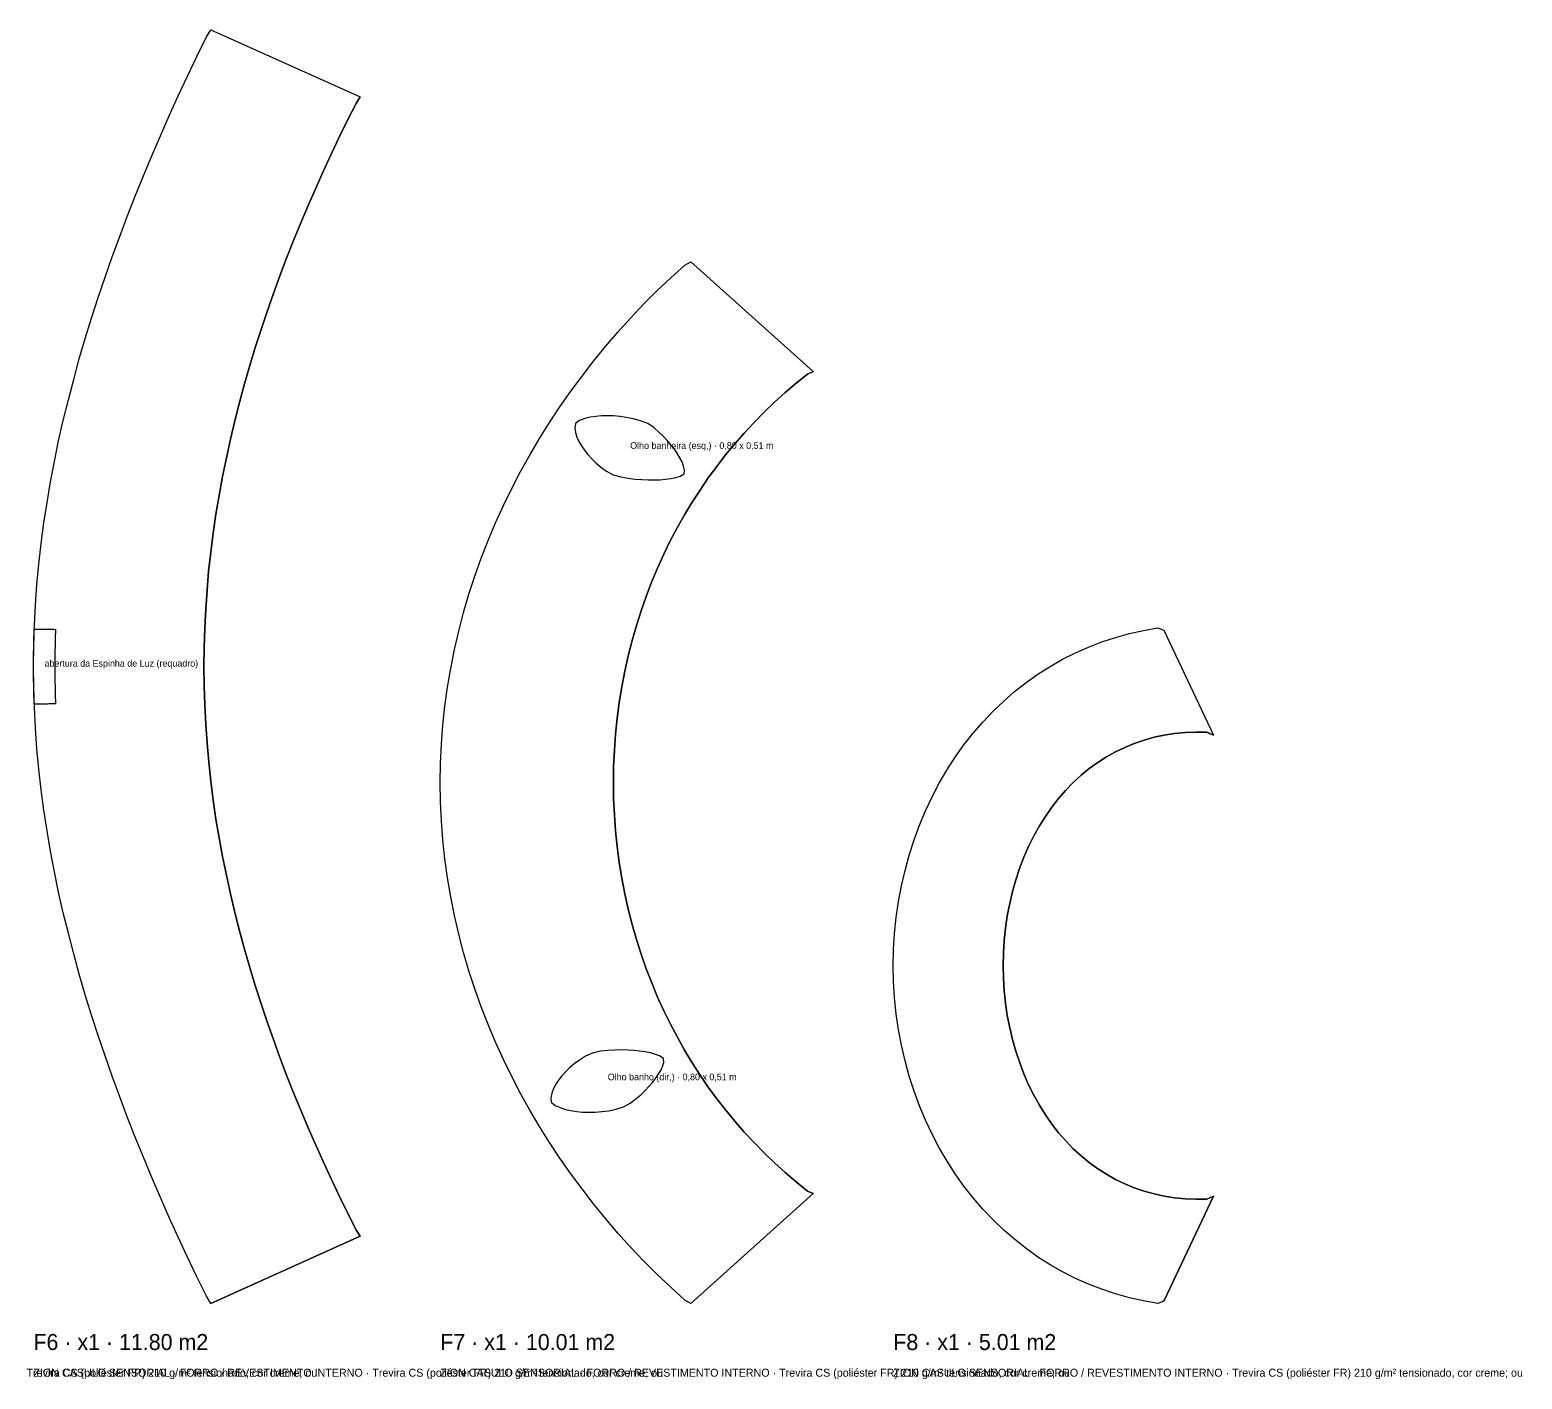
# Model space of a CAD drawing. Header units: metres. Extents: x 0 to 50.3, y -0.6 to 11.6.
# Drawn here: x 39.07 to 50.26, y -0.57 to 9.54 of the extents above; entities that cross this region are included whole.
import ezdxf

# ---------------------------------------------------------------- set-up
doc = ezdxf.new("R2010")
doc.units = ezdxf.units.M
for name, color, linetype in [('CONTORNO', 7, 'Continuous'), ('KEDER', 5, 'Continuous'), ('RECORTE', 3, 'Continuous'), ('TEXTO', 2, 'Continuous')]:
    doc.layers.add(name, color=color, linetype=linetype)

msp = doc.modelspace()

# ---------------------------------------------------------------- linework, layer by layer
at = {"layer": 'CONTORNO'}
for points in [[(40.426, 0), (40.395, 0.053), (40.322, 0.199), (40.252, 0.347), (40.182, 0.495), (40.114, 0.644), (40.048, 0.794), (39.984, 0.944), (39.921, 1.095), (39.86, 1.246), (39.8, 1.397), (39.743, 1.549), (39.687, 1.702), (39.633, 1.854), (39.582, 2.007), (39.532, 2.16), (39.485, 2.313), (39.44, 2.467), (39.398, 2.62), (39.358, 2.774), (39.32, 2.927), (39.285, 3.081), (39.253, 3.235), (39.224, 3.388), (39.198, 3.542), (39.174, 3.696), (39.154, 3.85), (39.136, 4.003), (39.122, 4.157), (39.111, 4.311), (39.103, 4.465), (39.098, 4.619), (39.096, 4.772), (39.098, 4.926), (39.103, 5.08), (39.111, 5.234), (39.122, 5.388), (39.136, 5.541), (39.154, 5.695), (39.174, 5.849), (39.198, 6.003), (39.224, 6.157), (39.253, 6.31), (39.285, 6.464), (39.32, 6.618), (39.358, 6.771), (39.398, 6.925), (39.44, 7.078), (39.485, 7.231), (39.532, 7.385), (39.582, 7.538), (39.633, 7.69), (39.687, 7.843), (39.743, 7.995), (39.8, 8.147), (39.86, 8.299), (39.921, 8.45), (39.984, 8.601), (40.048, 8.751), (40.114, 8.901), (40.182, 9.05), (40.251, 9.198), (40.322, 9.345), (40.395, 9.492), (40.426, 9.545), (41.547, 9.042), (41.519, 8.998), (41.454, 8.872), (41.392, 8.745), (41.331, 8.617), (41.271, 8.488), (41.213, 8.359), (41.156, 8.229), (41.101, 8.098), (41.047, 7.966), (40.995, 7.834), (40.945, 7.702), (40.896, 7.568), (40.849, 7.434), (40.804, 7.299), (40.76, 7.164), (40.719, 7.028), (40.679, 6.891), (40.642, 6.753), (40.606, 6.615), (40.573, 6.476), (40.543, 6.337), (40.514, 6.197), (40.488, 6.056), (40.465, 5.915), (40.444, 5.773), (40.426, 5.631), (40.41, 5.488), (40.398, 5.346), (40.388, 5.203), (40.381, 5.059), (40.376, 4.916), (40.375, 4.772), (40.376, 4.629), (40.381, 4.486), (40.388, 4.342), (40.398, 4.199), (40.411, 4.056), (40.426, 3.914), (40.444, 3.772), (40.465, 3.63), (40.488, 3.489), (40.514, 3.348), (40.543, 3.208), (40.573, 3.069), (40.606, 2.93), (40.642, 2.792), (40.679, 2.654), (40.719, 2.517), (40.76, 2.381), (40.804, 2.245), (40.849, 2.111), (40.896, 1.977), (40.945, 1.843), (40.995, 1.71), (41.047, 1.578), (41.101, 1.447), (41.156, 1.316), (41.213, 1.186), (41.271, 1.057), (41.331, 0.928), (41.392, 0.8), (41.454, 0.673), (41.519, 0.546), (41.547, 0.503)], [(44.025, 0), (43.98, 0.025), (43.875, 0.121), (43.772, 0.219), (43.672, 0.319), (43.574, 0.422), (43.479, 0.527), (43.387, 0.635), (43.297, 0.745), (43.21, 0.857), (43.126, 0.971), (43.044, 1.087), (42.966, 1.206), (42.89, 1.326), (42.818, 1.449), (42.749, 1.573), (42.683, 1.699), (42.621, 1.827), (42.562, 1.957), (42.506, 2.089), (42.454, 2.222), (42.406, 2.356), (42.362, 2.492), (42.322, 2.629), (42.286, 2.768), (42.253, 2.907), (42.225, 3.048), (42.201, 3.189), (42.182, 3.331), (42.166, 3.474), (42.156, 3.617), (42.149, 3.76), (42.147, 3.903), (42.149, 4.047), (42.156, 4.19), (42.166, 4.333), (42.182, 4.476), (42.201, 4.618), (42.225, 4.759), (42.253, 4.9), (42.285, 5.039), (42.322, 5.178), (42.362, 5.315), (42.406, 5.451), (42.454, 5.585), (42.506, 5.718), (42.561, 5.85), (42.62, 5.98), (42.683, 6.108), (42.749, 6.234), (42.818, 6.358), (42.89, 6.481), (42.966, 6.601), (43.044, 6.72), (43.125, 6.836), (43.21, 6.95), (43.297, 7.062), (43.387, 7.172), (43.479, 7.28), (43.574, 7.385), (43.672, 7.488), (43.772, 7.588), (43.875, 7.686), (43.98, 7.782), (44.025, 7.807), (44.944, 6.984), (44.901, 6.965), (44.816, 6.897), (44.733, 6.826), (44.653, 6.754), (44.575, 6.679), (44.5, 6.602), (44.427, 6.523), (44.356, 6.442), (44.287, 6.359), (44.221, 6.273), (44.157, 6.186), (44.095, 6.096), (44.036, 6.004), (43.979, 5.91), (43.924, 5.813), (43.872, 5.715), (43.823, 5.614), (43.776, 5.511), (43.732, 5.406), (43.691, 5.299), (43.653, 5.19), (43.618, 5.08), (43.586, 4.967), (43.557, 4.853), (43.531, 4.738), (43.508, 4.621), (43.489, 4.503), (43.474, 4.385), (43.461, 4.265), (43.453, 4.145), (43.447, 4.024), (43.445, 3.904), (43.447, 3.783), (43.453, 3.662), (43.461, 3.542), (43.474, 3.423), (43.489, 3.304), (43.509, 3.186), (43.531, 3.069), (43.557, 2.954), (43.586, 2.84), (43.618, 2.727), (43.653, 2.617), (43.691, 2.508), (43.733, 2.401), (43.777, 2.296), (43.823, 2.193), (43.873, 2.092), (43.925, 1.994), (43.979, 1.897), (44.036, 1.803), (44.096, 1.711), (44.157, 1.621), (44.221, 1.534), (44.288, 1.448), (44.356, 1.365), (44.427, 1.284), (44.5, 1.205), (44.576, 1.128), (44.653, 1.053), (44.733, 0.981), (44.816, 0.91), (44.901, 0.842), (44.944, 0.823)], [(47.573, 0.017), (47.529, 0), (47.421, 0.019), (47.315, 0.042), (47.211, 0.071), (47.109, 0.105), (47.008, 0.144), (46.91, 0.187), (46.814, 0.236), (46.72, 0.289), (46.629, 0.347), (46.54, 0.41), (46.455, 0.478), (46.372, 0.549), (46.293, 0.625), (46.216, 0.706), (46.143, 0.79), (46.074, 0.878), (46.009, 0.97), (45.947, 1.066), (45.889, 1.165), (45.835, 1.267), (45.786, 1.372), (45.741, 1.48), (45.7, 1.59), (45.664, 1.703), (45.632, 1.817), (45.605, 1.934), (45.583, 2.051), (45.566, 2.17), (45.554, 2.29), (45.546, 2.411), (45.544, 2.531), (45.546, 2.652), (45.554, 2.773), (45.566, 2.892), (45.583, 3.011), (45.605, 3.129), (45.632, 3.245), (45.663, 3.36), (45.7, 3.473), (45.74, 3.583), (45.785, 3.691), (45.835, 3.796), (45.889, 3.898), (45.946, 3.997), (46.008, 4.093), (46.074, 4.185), (46.143, 4.273), (46.216, 4.357), (46.292, 4.438), (46.372, 4.514), (46.454, 4.585), (46.54, 4.653), (46.629, 4.715), (46.72, 4.773), (46.814, 4.827), (46.91, 4.875), (47.008, 4.919), (47.109, 4.958), (47.211, 4.991), (47.315, 5.02), (47.421, 5.044), (47.529, 5.062), (47.573, 5.045), (47.945, 4.259), (47.896, 4.28), (47.814, 4.282), (47.734, 4.278), (47.654, 4.271), (47.576, 4.259), (47.5, 4.243), (47.425, 4.222), (47.351, 4.197), (47.28, 4.167), (47.21, 4.134), (47.142, 4.096), (47.077, 4.054), (47.013, 4.008), (46.952, 3.958), (46.894, 3.904), (46.837, 3.846), (46.784, 3.784), (46.733, 3.719), (46.685, 3.65), (46.64, 3.578), (46.598, 3.503), (46.559, 3.425), (46.524, 3.344), (46.491, 3.26), (46.463, 3.174), (46.438, 3.086), (46.417, 2.997), (46.399, 2.905), (46.386, 2.813), (46.376, 2.72), (46.37, 2.626), (46.368, 2.531), (46.37, 2.437), (46.376, 2.343), (46.386, 2.25), (46.399, 2.158), (46.417, 2.066), (46.438, 1.977), (46.463, 1.889), (46.492, 1.803), (46.524, 1.719), (46.559, 1.638), (46.598, 1.56), (46.64, 1.485), (46.685, 1.413), (46.733, 1.344), (46.784, 1.279), (46.838, 1.217), (46.894, 1.159), (46.953, 1.105), (47.014, 1.055), (47.077, 1.009), (47.143, 0.967), (47.21, 0.929), (47.28, 0.896), (47.351, 0.866), (47.425, 0.841), (47.5, 0.82), (47.576, 0.804), (47.654, 0.792), (47.734, 0.784), (47.814, 0.781), (47.896, 0.782), (47.945, 0.803)]]:
    msp.add_lwpolyline(points, close=True, dxfattribs=at)
at = {"layer": 'KEDER'}
for points in [[(40.426, 0), (40.395, 0.053), (40.322, 0.199), (40.252, 0.347), (40.182, 0.495), (40.114, 0.644), (40.048, 0.794), (39.984, 0.944), (39.921, 1.095), (39.86, 1.246), (39.8, 1.397), (39.743, 1.549), (39.687, 1.702), (39.633, 1.854), (39.582, 2.007), (39.532, 2.16), (39.485, 2.313), (39.44, 2.467), (39.398, 2.62), (39.358, 2.774), (39.32, 2.927), (39.285, 3.081), (39.253, 3.235), (39.224, 3.388), (39.198, 3.542), (39.174, 3.696), (39.154, 3.85), (39.136, 4.003), (39.122, 4.157), (39.111, 4.311), (39.103, 4.465), (39.098, 4.619), (39.096, 4.772), (39.098, 4.926), (39.103, 5.08), (39.111, 5.234), (39.122, 5.388), (39.136, 5.541), (39.154, 5.695), (39.174, 5.849), (39.198, 6.003), (39.224, 6.157), (39.253, 6.31), (39.285, 6.464), (39.32, 6.618), (39.358, 6.771), (39.398, 6.925), (39.44, 7.078), (39.485, 7.231), (39.532, 7.385), (39.582, 7.538), (39.633, 7.69), (39.687, 7.843), (39.743, 7.995), (39.8, 8.147), (39.86, 8.299), (39.921, 8.45), (39.984, 8.601), (40.048, 8.751), (40.114, 8.901), (40.182, 9.05), (40.251, 9.198), (40.322, 9.345), (40.395, 9.492), (40.426, 9.545)], [(40.426, 9.545), (41.547, 9.042)], [(41.547, 0.503), (41.519, 0.546), (41.454, 0.673), (41.392, 0.8), (41.331, 0.928), (41.271, 1.057), (41.213, 1.186), (41.156, 1.316), (41.101, 1.447), (41.047, 1.578), (40.995, 1.71), (40.945, 1.843), (40.896, 1.977), (40.849, 2.111), (40.804, 2.245), (40.76, 2.381), (40.719, 2.517), (40.679, 2.654), (40.642, 2.792), (40.606, 2.93), (40.573, 3.069), (40.543, 3.208), (40.514, 3.348), (40.488, 3.489), (40.465, 3.63), (40.444, 3.772), (40.426, 3.914), (40.411, 4.056), (40.398, 4.199), (40.388, 4.342), (40.381, 4.486), (40.376, 4.629), (40.375, 4.772), (40.376, 4.916), (40.381, 5.059), (40.388, 5.203), (40.398, 5.346), (40.41, 5.488), (40.426, 5.631), (40.444, 5.773), (40.465, 5.915), (40.488, 6.056), (40.514, 6.197), (40.543, 6.337), (40.573, 6.476), (40.606, 6.615), (40.642, 6.753), (40.679, 6.891), (40.719, 7.028), (40.76, 7.164), (40.804, 7.299), (40.849, 7.434), (40.896, 7.568), (40.945, 7.702), (40.995, 7.834), (41.047, 7.966), (41.101, 8.098), (41.156, 8.229), (41.213, 8.359), (41.271, 8.488), (41.331, 8.617), (41.392, 8.745), (41.454, 8.872), (41.519, 8.998), (41.547, 9.042)], [(44.025, 0), (43.98, 0.025), (43.875, 0.121), (43.772, 0.219), (43.672, 0.319), (43.574, 0.422), (43.479, 0.527), (43.387, 0.635), (43.297, 0.745), (43.21, 0.857), (43.126, 0.971), (43.044, 1.087), (42.966, 1.206), (42.89, 1.326), (42.818, 1.449), (42.749, 1.573), (42.683, 1.699), (42.621, 1.827), (42.562, 1.957), (42.506, 2.089), (42.454, 2.222), (42.406, 2.356), (42.362, 2.492), (42.322, 2.629), (42.286, 2.768), (42.253, 2.907), (42.225, 3.048), (42.201, 3.189), (42.182, 3.331), (42.166, 3.474), (42.156, 3.617), (42.149, 3.76), (42.147, 3.903), (42.149, 4.047), (42.156, 4.19), (42.166, 4.333), (42.182, 4.476), (42.201, 4.618), (42.225, 4.759), (42.253, 4.9), (42.285, 5.039), (42.322, 5.178), (42.362, 5.315), (42.406, 5.451), (42.454, 5.585), (42.506, 5.718), (42.561, 5.85), (42.62, 5.98), (42.683, 6.108), (42.749, 6.234), (42.818, 6.358), (42.89, 6.481), (42.966, 6.601), (43.044, 6.72), (43.125, 6.836), (43.21, 6.95), (43.297, 7.062), (43.387, 7.172), (43.479, 7.28), (43.574, 7.385), (43.672, 7.488), (43.772, 7.588), (43.875, 7.686), (43.98, 7.782), (44.025, 7.807)], [(44.025, 7.807), (44.944, 6.984)], [(44.944, 0.823), (44.901, 0.842), (44.816, 0.91), (44.733, 0.981), (44.653, 1.053), (44.576, 1.128), (44.5, 1.205), (44.427, 1.284), (44.356, 1.365), (44.288, 1.448), (44.221, 1.534), (44.157, 1.621), (44.096, 1.711), (44.036, 1.803), (43.979, 1.897), (43.925, 1.994), (43.873, 2.092), (43.823, 2.193), (43.777, 2.296), (43.733, 2.401), (43.691, 2.508), (43.653, 2.617), (43.618, 2.727), (43.586, 2.84), (43.557, 2.954), (43.531, 3.069), (43.509, 3.186), (43.489, 3.304), (43.474, 3.423), (43.461, 3.542), (43.453, 3.662), (43.447, 3.783), (43.445, 3.904), (43.447, 4.024), (43.453, 4.145), (43.461, 4.265), (43.474, 4.385), (43.489, 4.503), (43.508, 4.621), (43.531, 4.738), (43.557, 4.853), (43.586, 4.967), (43.618, 5.08), (43.653, 5.19), (43.691, 5.299), (43.732, 5.406), (43.776, 5.511), (43.823, 5.614), (43.872, 5.715), (43.924, 5.813), (43.979, 5.91), (44.036, 6.004), (44.095, 6.096), (44.157, 6.186), (44.221, 6.273), (44.287, 6.359), (44.356, 6.442), (44.427, 6.523), (44.5, 6.602), (44.575, 6.679), (44.653, 6.754), (44.733, 6.826), (44.816, 6.897), (44.901, 6.965), (44.944, 6.984)], [(47.573, 0.017), (47.529, 0), (47.421, 0.019), (47.315, 0.042), (47.211, 0.071), (47.109, 0.105), (47.008, 0.144), (46.91, 0.187), (46.814, 0.236), (46.72, 0.289), (46.629, 0.347), (46.54, 0.41), (46.455, 0.478), (46.372, 0.549), (46.293, 0.625), (46.216, 0.706), (46.143, 0.79), (46.074, 0.878), (46.009, 0.97), (45.947, 1.066), (45.889, 1.165), (45.835, 1.267), (45.786, 1.372), (45.741, 1.48), (45.7, 1.59), (45.664, 1.703), (45.632, 1.817), (45.605, 1.934), (45.583, 2.051), (45.566, 2.17), (45.554, 2.29), (45.546, 2.411), (45.544, 2.531), (45.546, 2.652), (45.554, 2.773), (45.566, 2.892), (45.583, 3.011), (45.605, 3.129), (45.632, 3.245), (45.663, 3.36), (45.7, 3.473), (45.74, 3.583), (45.785, 3.691), (45.835, 3.796), (45.889, 3.898), (45.946, 3.997), (46.008, 4.093), (46.074, 4.185), (46.143, 4.273), (46.216, 4.357), (46.292, 4.438), (46.372, 4.514), (46.454, 4.585), (46.54, 4.653), (46.629, 4.715), (46.72, 4.773), (46.814, 4.827), (46.91, 4.875), (47.008, 4.919), (47.109, 4.958), (47.211, 4.991), (47.315, 5.02), (47.421, 5.044), (47.529, 5.062), (47.573, 5.045)], [(47.573, 5.045), (47.945, 4.259)], [(47.945, 0.803), (47.896, 0.782), (47.814, 0.781), (47.734, 0.784), (47.654, 0.792), (47.576, 0.804), (47.5, 0.82), (47.425, 0.841), (47.351, 0.866), (47.28, 0.896), (47.21, 0.929), (47.143, 0.967), (47.077, 1.009), (47.014, 1.055), (46.953, 1.105), (46.894, 1.159), (46.838, 1.217), (46.784, 1.279), (46.733, 1.344), (46.685, 1.413), (46.64, 1.485), (46.598, 1.56), (46.559, 1.638), (46.524, 1.719), (46.492, 1.803), (46.463, 1.889), (46.438, 1.977), (46.417, 2.066), (46.399, 2.158), (46.386, 2.25), (46.376, 2.343), (46.37, 2.437), (46.368, 2.531), (46.37, 2.626), (46.376, 2.72), (46.386, 2.813), (46.399, 2.905), (46.417, 2.997), (46.438, 3.086), (46.463, 3.174), (46.491, 3.26), (46.524, 3.344), (46.559, 3.425), (46.598, 3.503), (46.64, 3.578), (46.685, 3.65), (46.733, 3.719), (46.784, 3.784), (46.837, 3.846), (46.894, 3.904), (46.952, 3.958), (47.013, 4.008), (47.077, 4.054), (47.142, 4.096), (47.21, 4.134), (47.28, 4.167), (47.351, 4.197), (47.425, 4.222), (47.5, 4.243), (47.576, 4.259), (47.654, 4.271), (47.734, 4.278), (47.814, 4.282), (47.896, 4.28), (47.945, 4.259)], [(44.025, 0), (44.944, 0.823)], [(47.573, 0.017), (47.945, 0.803)], [(40.426, 0), (41.547, 0.503)]]:
    msp.add_lwpolyline(points, dxfattribs=at)
at = {"layer": 'RECORTE'}
for points in [[(43.976, 6.216), (43.979, 6.244), (43.972, 6.275), (43.96, 6.306), (43.944, 6.337), (43.926, 6.367), (43.905, 6.399), (43.881, 6.43), (43.854, 6.462), (43.824, 6.495), (43.789, 6.528), (43.75, 6.562), (43.703, 6.595), (43.649, 6.615), (43.594, 6.63), (43.542, 6.64), (43.493, 6.647), (43.446, 6.651), (43.4, 6.653), (43.356, 6.651), (43.313, 6.648), (43.271, 6.641), (43.23, 6.631), (43.192, 6.616), (43.161, 6.595), (43.156, 6.562), (43.161, 6.528), (43.172, 6.493), (43.187, 6.459), (43.206, 6.427), (43.228, 6.395), (43.253, 6.363), (43.281, 6.331), (43.313, 6.3), (43.351, 6.268), (43.394, 6.237), (43.443, 6.21), (43.5, 6.194), (43.556, 6.184), (43.608, 6.178), (43.658, 6.174), (43.705, 6.171), (43.75, 6.171), (43.793, 6.173), (43.835, 6.176), (43.875, 6.181), (43.913, 6.189), (43.949, 6.2)], [(39.102, 4.491), (39.101, 4.505), (39.101, 4.519), (39.101, 4.533), (39.1, 4.547), (39.1, 4.561), (39.099, 4.575), (39.099, 4.589), (39.098, 4.604), (39.098, 4.618), (39.098, 4.632), (39.098, 4.646), (39.097, 4.66), (39.097, 4.674), (39.097, 4.688), (39.097, 4.702), (39.097, 4.716), (39.097, 4.73), (39.097, 4.744), (39.096, 4.758), (39.096, 4.772), (39.096, 4.786), (39.097, 4.801), (39.097, 4.815), (39.097, 4.829), (39.097, 4.843), (39.097, 4.857), (39.097, 4.871), (39.097, 4.885), (39.098, 4.899), (39.098, 4.913), (39.098, 4.927), (39.098, 4.941), (39.099, 4.955), (39.099, 4.969), (39.1, 4.983), (39.1, 4.998), (39.101, 5.012), (39.101, 5.026), (39.101, 5.04), (39.102, 5.054), (39.112, 5.054), (39.122, 5.054), (39.132, 5.053), (39.142, 5.053), (39.152, 5.053), (39.162, 5.053), (39.172, 5.053), (39.182, 5.053), (39.192, 5.052), (39.202, 5.052), (39.212, 5.052), (39.222, 5.052), (39.232, 5.052), (39.242, 5.052), (39.252, 5.052), (39.262, 5.051), (39.261, 5.037), (39.261, 5.024), (39.26, 5.01), (39.26, 4.996), (39.259, 4.982), (39.259, 4.968), (39.259, 4.954), (39.258, 4.94), (39.258, 4.926), (39.258, 4.912), (39.257, 4.898), (39.257, 4.884), (39.257, 4.87), (39.257, 4.856), (39.257, 4.842), (39.257, 4.828), (39.257, 4.814), (39.256, 4.8), (39.256, 4.786), (39.256, 4.772), (39.256, 4.758), (39.256, 4.744), (39.257, 4.731), (39.257, 4.717), (39.257, 4.703), (39.257, 4.689), (39.257, 4.675), (39.257, 4.661), (39.257, 4.647), (39.258, 4.633), (39.258, 4.619), (39.258, 4.605), (39.259, 4.591), (39.259, 4.577), (39.259, 4.563), (39.26, 4.549), (39.26, 4.535), (39.261, 4.521), (39.261, 4.507), (39.262, 4.493), (39.252, 4.493), (39.242, 4.493), (39.232, 4.493), (39.222, 4.493), (39.212, 4.493), (39.202, 4.492), (39.192, 4.492), (39.182, 4.492), (39.172, 4.492), (39.162, 4.492), (39.152, 4.492), (39.142, 4.492), (39.132, 4.491), (39.122, 4.491), (39.112, 4.491)], [(43.822, 1.834), (43.796, 1.853), (43.761, 1.866), (43.723, 1.877), (43.683, 1.884), (43.641, 1.89), (43.598, 1.895), (43.553, 1.898), (43.506, 1.899), (43.456, 1.898), (43.403, 1.895), (43.346, 1.889), (43.288, 1.876), (43.236, 1.852), (43.191, 1.823), (43.152, 1.794), (43.117, 1.764), (43.086, 1.734), (43.059, 1.704), (43.034, 1.673), (43.014, 1.642), (42.996, 1.609), (42.983, 1.575), (42.975, 1.54), (42.978, 1.507), (43.008, 1.484), (43.045, 1.467), (43.085, 1.454), (43.127, 1.445), (43.17, 1.438), (43.214, 1.434), (43.26, 1.433), (43.308, 1.433), (43.358, 1.437), (43.411, 1.444), (43.466, 1.455), (43.522, 1.472), (43.571, 1.501), (43.613, 1.533), (43.65, 1.564), (43.683, 1.595), (43.712, 1.625), (43.738, 1.655), (43.761, 1.685), (43.782, 1.715), (43.8, 1.745), (43.814, 1.775), (43.823, 1.806)]]:
    msp.add_lwpolyline(points, close=True, dxfattribs=at)

# ---------------------------------------------------------------- texts
at = {"layer": 'TEXTO'}
for s, height, p in [('Olho banheira (esq,) · 0,80 x 0,51 m', 0.05, (43.571, 6.404)), ('abertura da Espinha de Luz (requadro)', 0.05, (39.179, 4.772)), ('Olho banho (dir,) · 0,80 x 0,51 m', 0.05, (43.403, 1.672)), ('F6 · x1 · 11.80 m2', 0.12, (39.096, -0.35)), ('F7 · x1 · 10.01 m2', 0.12, (42.147, -0.35)), ('F8 · x1 · 5.01 m2', 0.12, (45.544, -0.35)), ('ZION CASULO SENSORIAL · FORRO / REVESTIMENTO INTERNO · Trevira CS (poliéster FR) 210 g/m² tensionado, cor creme; ou', 0.06, (36.503, -0.55)), ('ZION CASULO SENSORIAL · FORRO / REVESTIMENTO INTERNO · Trevira CS (poliéster FR) 210 g/m² tensionado, cor creme; ou', 0.06, (39.096, -0.55)), ('ZION CASULO SENSORIAL · FORRO / REVESTIMENTO INTERNO · Trevira CS (poliéster FR) 210 g/m² tensionado, cor creme; ou', 0.06, (42.147, -0.55)), ('ZION CASULO SENSORIAL · FORRO / REVESTIMENTO INTERNO · Trevira CS (poliéster FR) 210 g/m² tensionado, cor creme; ou', 0.06, (45.544, -0.55))]:
    msp.add_text(s, height=height, dxfattribs=at).set_placement(p)

doc.saveas('drawing.dxf')
